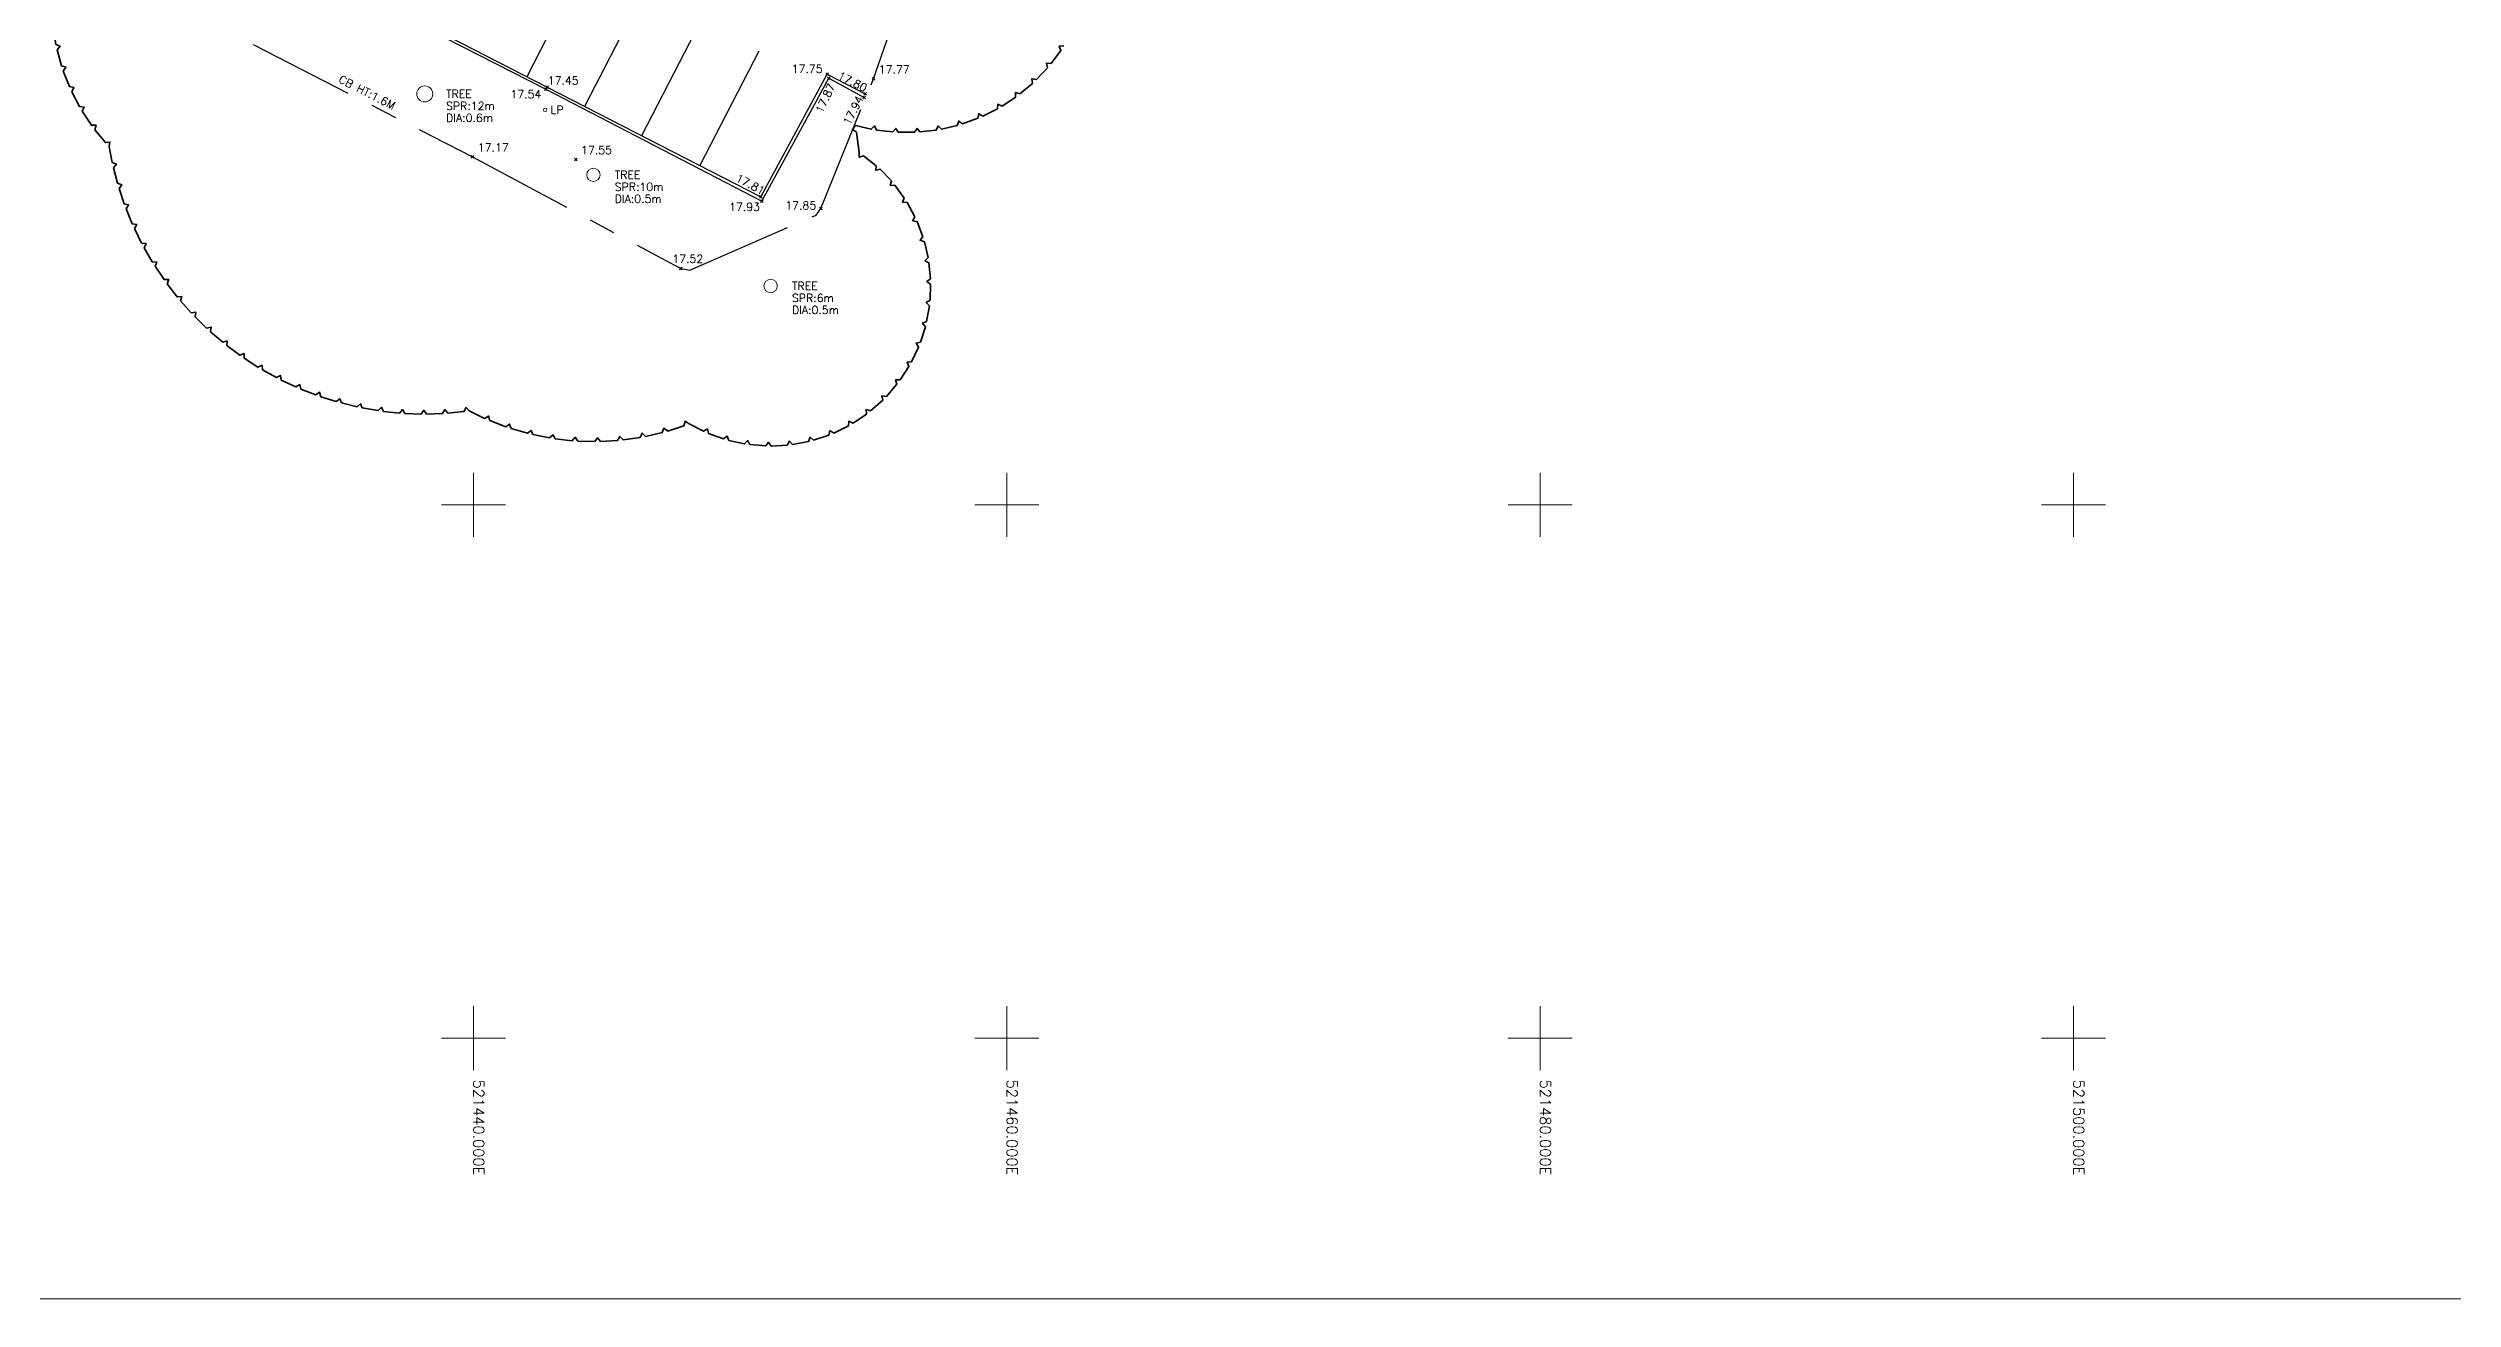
# Model space of a CAD drawing. Extents: x 521064 to 521635, y 174590 to 175241.
# Drawn here: x 521424.1 to 521514.2, y 174590.2 to 174637.1 of the extents above; entities that cross this region are included whole.
import ezdxf
from ezdxf.enums import TextEntityAlignment as Align

# ---------------------------------------------------------------- set-up
doc = ezdxf.new("R2010")
doc.units = 0
doc.header["$PDMODE"] = 3
doc.header["$PDSIZE"] = 0.05
doc.linetypes.add('Centre', pattern=[7, 4, -1, 1, -1])
for name, color, linetype, lineweight in [('I031G_SURVEY-GRID', 7, 'CONTINUOUS', 18), ('I031T_SURVEY-GRID-TXT', 7, 'CONTINUOUS', 13), ('I901G_TITLE-SHEET', 7, 'CONTINUOUS', 18), ('I910T_TXT-GEN-S', 7, 'CONTINUOUS', 13), ('I923G_SURVEY-POINT', 7, 'CONTINUOUS', 18), ('I923T_SURVEY-LEVEL', 7, 'CONTINUOUS', 13), ('I941G_TREE', 72, 'CONTINUOUS', 18), ('I941G_TREE-VEG', 6, 'CONTINUOUS', 35), ('I941T_TREE-TXT', 82, 'CONTINUOUS', 13), ('I952G_KERB', 5, 'CONTINUOUS', 25), ('I976G_ST-FURN', 220, 'CONTINUOUS', 18), ('I976T_ST-FURN-TXT', 220, 'CONTINUOUS', 13)]:
    doc.layers.add(name, color=color, linetype=linetype, lineweight=lineweight)
doc.layers.add('I971G_FENCE', color=5, linetype='Centre')
doc.layers.add('I997G_ROAD_MARKING', color=7, linetype='CONTINUOUS')
doc.styles.add('MONOTXT', font='simplex.shx')

msp = doc.modelspace()

# ---------------------------------------------------------------- linework, layer by layer
at = {"layer": 'I031G_SURVEY-GRID'}
for p, q in [((521440, 174621.2), (521440, 174618.8)), ((521460, 174621.2), (521460, 174618.8)), ((521480, 174621.2), (521480, 174618.8)), ((521500, 174621.2), (521500, 174618.8)), ((521438.8, 174620), (521441.2, 174620)), ((521458.8, 174620), (521461.2, 174620)), ((521478.8, 174620), (521481.2, 174620)), ((521498.8, 174620), (521501.2, 174620)), ((521440, 174601.2), (521440, 174598.8)), ((521460, 174601.2), (521460, 174598.8)), ((521480, 174601.2), (521480, 174598.8)), ((521500, 174601.2), (521500, 174598.8)), ((521438.8, 174600), (521441.2, 174600)), ((521458.8, 174600), (521461.2, 174600)), ((521478.8, 174600), (521481.2, 174600)), ((521498.8, 174600), (521501.2, 174600))]:
    msp.add_line(p, q, dxfattribs=at)
at = {"layer": 'I901G_TITLE-SHEET'}
msp.add_lwpolyline([(521546.412, 174590.228), (521337.812, 174590.228), (521337.812, 174754.428), (521546.412, 174754.428)], close=True, dxfattribs=at)
at = {"layer": 'I923G_SURVEY-POINT'}
for p in [(521453.269, 174636.143, 17.754), (521453.331, 174635.993, 17.866), (521455.003, 174635.965, 17.773), (521442.718, 174635.574, 17.543), (521442.767, 174635.651, 17.446), (521454.657, 174635.27, 17.938), (521454.688, 174635.402, 17.802), (521439.969, 174633.043, 17.168), (521443.841, 174632.94, 17.552), (521450.778, 174631.538, 17.81), (521450.814, 174631.378, 17.931), (521453.027, 174631.11, 17.847), (521447.779, 174628.849, 17.52)]:
    msp.add_point(p, dxfattribs=at)
at = {"layer": 'I941G_TREE'}
for centre, radius in [((521438.177, 174635.399), 0.3), ((521444.5, 174632.366), 0.25), ((521451.147, 174628.2), 0.25)]:
    msp.add_circle(centre, radius, dxfattribs=at)
at = {"layer": 'I941G_TREE-VEG'}
for points in [[(521424.24, 174637.874), (521424.344, 174637.257), (521424.502, 174637.186), (521424.389, 174637.054)], [(521424.389, 174637.054), (521424.557, 174636.451), (521424.722, 174636.397), (521424.623, 174636.254)], [(521461.662, 174636.535), (521462.027, 174637.025), (521461.966, 174637.187), (521462.139, 174637.196)], [(521424.623, 174636.254), (521424.853, 174635.672), (521425.023, 174635.635), (521424.939, 174635.482)], [(521461.113, 174635.935), (521461.532, 174636.379), (521461.49, 174636.547), (521461.662, 174636.535)], [(521424.939, 174635.482), (521425.228, 174634.928), (521425.401, 174634.909), (521425.334, 174634.748)], [(521459.824, 174634.945), (521460.334, 174635.281), (521460.332, 174635.453), (521460.497, 174635.402)], [(521460.497, 174635.402), (521460.965, 174635.795), (521460.943, 174635.966), (521461.113, 174635.935)], [(521425.334, 174634.748), (521425.679, 174634.227), (521425.853, 174634.226), (521425.803, 174634.059)], [(521454.465, 174633.199), (521454.371, 174633.965), (521454.212, 174634.067), (521454.327, 174634.218)], [(521454.327, 174634.218), (521454.921, 174634.078), (521455.046, 174634.197), (521455.122, 174634.042)], [(521456.745, 174633.972), (521457.352, 174634.044), (521457.428, 174634.199), (521457.552, 174634.079)], [(521457.552, 174634.079), (521458.147, 174634.22), (521458.204, 174634.383), (521458.342, 174634.279)], [(521458.342, 174634.279), (521458.915, 174634.488), (521458.954, 174634.656), (521459.102, 174634.569)], [(521459.102, 174634.569), (521459.648, 174634.843), (521459.666, 174635.015), (521459.824, 174634.945)], [(521425.803, 174634.059), (521426.201, 174633.576), (521426.374, 174633.593), (521426.341, 174633.422)], [(521426.341, 174633.422), (521426.456, 174632.829), (521426.614, 174632.762), (521426.501, 174632.632)], [(521455.122, 174634.042), (521455.728, 174633.972), (521455.838, 174634.105), (521455.932, 174633.96)], [(521455.932, 174633.96), (521456.542, 174633.961), (521456.636, 174634.105), (521456.745, 174633.972)], [(521426.501, 174632.632), (521426.655, 174632.048), (521426.817, 174631.991), (521426.713, 174631.855)], [(521455.105, 174632.709), (521454.631, 174633.084), (521454.469, 174633.027), (521454.465, 174633.199)], [(521455.673, 174632.139), (521455.254, 174632.574), (521455.086, 174632.538), (521455.105, 174632.709)], [(521426.713, 174631.855), (521426.906, 174631.282), (521427.072, 174631.237), (521426.976, 174631.093)], [(521456.16, 174631.497), (521455.803, 174631.984), (521455.631, 174631.972), (521455.673, 174632.139)], [(521456.556, 174630.796), (521456.268, 174631.327), (521456.096, 174631.337), (521456.16, 174631.497)], [(521426.976, 174631.093), (521427.207, 174630.535), (521427.376, 174630.501), (521427.291, 174630.351)], [(521456.855, 174630.048), (521456.64, 174630.613), (521456.472, 174630.646), (521456.556, 174630.796)], [(521427.291, 174630.351), (521427.559, 174629.81), (521427.729, 174629.787), (521427.654, 174629.632)], [(521457.051, 174629.267), (521456.914, 174629.855), (521456.752, 174629.911), (521456.855, 174630.048)], [(521427.654, 174629.632), (521427.958, 174629.11), (521428.129, 174629.098), (521428.065, 174628.939)], [(521428.065, 174628.939), (521428.403, 174628.438), (521428.575, 174628.438), (521428.521, 174628.275)], [(521457.141, 174628.467), (521457.084, 174629.068), (521456.93, 174629.145), (521457.051, 174629.267)], [(521428.521, 174628.275), (521428.892, 174627.797), (521429.064, 174627.809), (521429.021, 174627.643)], [(521457.123, 174627.662), (521457.147, 174628.265), (521457.005, 174628.362), (521457.141, 174628.467)], [(521429.021, 174627.643), (521429.423, 174627.191), (521429.594, 174627.215), (521429.562, 174627.046)], [(521429.562, 174627.046), (521429.994, 174626.622), (521430.162, 174626.657), (521430.142, 174626.486)], [(521456.997, 174626.866), (521457.101, 174627.461), (521456.974, 174627.576), (521457.123, 174627.662)], [(521430.142, 174626.486), (521430.601, 174626.093), (521430.767, 174626.139), (521430.758, 174625.967)], [(521456.433, 174625.361), (521456.692, 174625.907), (521456.599, 174626.052), (521456.766, 174626.095)], [(521456.766, 174626.095), (521456.949, 174626.67), (521456.838, 174626.801), (521456.997, 174626.866)], [(521430.758, 174625.967), (521431.243, 174625.605), (521431.405, 174625.663), (521431.408, 174625.49)], [(521431.408, 174625.49), (521431.916, 174625.162), (521432.074, 174625.23), (521432.088, 174625.058)], [(521456.006, 174624.679), (521456.335, 174625.185), (521456.263, 174625.341), (521456.433, 174625.361)], [(521432.088, 174625.058), (521432.617, 174624.765), (521432.77, 174624.843), (521432.796, 174624.673)], [(521432.796, 174624.673), (521433.343, 174624.416), (521433.491, 174624.504), (521433.528, 174624.336)], [(521433.528, 174624.336), (521434.091, 174624.116), (521434.233, 174624.214), (521434.281, 174624.049)], [(521455.49, 174624.06), (521455.885, 174624.518), (521455.834, 174624.682), (521456.006, 174624.679)], [(521434.281, 174624.049), (521434.858, 174623.867), (521434.992, 174623.975), (521435.052, 174623.813)], [(521435.052, 174623.813), (521435.639, 174623.671), (521435.766, 174623.787), (521435.836, 174623.63)], [(521435.836, 174623.63), (521436.432, 174623.527), (521436.551, 174623.651), (521436.631, 174623.499)], [(521436.631, 174623.499), (521437.233, 174623.436), (521437.343, 174623.568), (521437.434, 174623.422)], [(521437.434, 174623.422), (521438.038, 174623.4), (521438.139, 174623.539), (521438.239, 174623.399)], [(521438.239, 174623.399), (521438.843, 174623.418), (521438.935, 174623.563), (521439.044, 174623.43)], [(521439.044, 174623.43), (521439.646, 174623.489), (521439.728, 174623.641), (521439.846, 174623.516)], [(521439.846, 174623.516), (521440.42, 174623.236), (521440.573, 174623.322), (521440.615, 174623.152)], [(521454.236, 174623.056), (521454.737, 174623.392), (521454.732, 174623.564), (521454.897, 174623.516)], [(521454.897, 174623.516), (521455.349, 174623.916), (521455.32, 174624.086), (521455.49, 174624.06)], [(521440.615, 174623.152), (521441.212, 174622.923), (521441.357, 174623.021), (521441.413, 174622.855)], [(521441.413, 174622.855), (521442.027, 174622.677), (521442.163, 174622.787), (521442.234, 174622.627)], [(521442.234, 174622.627), (521442.86, 174622.502), (521442.987, 174622.623), (521443.071, 174622.469)], [(521443.071, 174622.469), (521443.705, 174622.398), (521443.821, 174622.53), (521443.918, 174622.383)], [(521443.918, 174622.383), (521444.556, 174622.367), (521444.66, 174622.508), (521444.769, 174622.37)], [(521444.769, 174622.37), (521445.407, 174622.408), (521445.498, 174622.557), (521445.619, 174622.429)], [(521445.619, 174622.429), (521446.251, 174622.521), (521446.329, 174622.678), (521446.46, 174622.56)], [(521446.46, 174622.56), (521447.082, 174622.705), (521447.147, 174622.868), (521447.287, 174622.763)], [(521447.287, 174622.763), (521447.894, 174622.96), (521447.945, 174623.128), (521448.094, 174623.035)], [(521448.094, 174623.035), (521448.629, 174622.754), (521448.777, 174622.84), (521448.813, 174622.672)], [(521448.813, 174622.672), (521449.381, 174622.465), (521449.516, 174622.571), (521449.574, 174622.409)], [(521451.971, 174622.256), (521452.565, 174622.369), (521452.627, 174622.529), (521452.759, 174622.42)], [(521452.759, 174622.42), (521453.333, 174622.612), (521453.373, 174622.779), (521453.519, 174622.688)], [(521453.519, 174622.688), (521454.061, 174622.955), (521454.079, 174623.126), (521454.236, 174623.056)], [(521449.574, 174622.409), (521450.165, 174622.281), (521450.285, 174622.403), (521450.364, 174622.251)], [(521450.364, 174622.251), (521450.966, 174622.202), (521451.069, 174622.34), (521451.168, 174622.2)], [(521451.168, 174622.2), (521451.771, 174622.232), (521451.854, 174622.382), (521451.971, 174622.256)]]:
    msp.add_lwpolyline(points, dxfattribs=at)
at = {"layer": 'I952G_KERB'}
for points in [[(521431.96, 174644.856, 16.755), (521432.38, 174645.667, 16.747), (521436.244, 174643.621, 16.858), (521436.699, 174644.428, 16.888), (521437.626, 174643.93, 16.964), (521435.362, 174639.46, 17.091), (521442.767, 174635.651, 17.446), (521450.778, 174631.538, 17.81), (521453.269, 174636.143, 17.754), (521454.688, 174635.402, 17.802)], [(521437.314, 174643.941, 17.082), (521437.45, 174643.864, 17.08), (521435.187, 174639.429, 17.197), (521442.718, 174635.574, 17.543), (521450.814, 174631.378, 17.931), (521453.331, 174635.993, 17.866), (521454.657, 174635.27, 17.938)]]:
    msp.add_polyline3d(points, dxfattribs=at)
at = {"layer": 'I971G_FENCE'}
msp.add_polyline3d([(521431.737, 174637.253, 17.025), (521439.969, 174633.043, 17.168), (521447.779, 174628.849, 17.52), (521448.119, 174628.787, 17.415), (521452.853, 174630.855, 17.814), (521453.027, 174631.11, 17.847), (521455.003, 174635.965, 17.773), (521456.092, 174639.1, 17.721)], dxfattribs=at)
at = {"layer": 'I976G_ST-FURN'}
msp.add_circle((521442.692, 174634.804, 17.51), 0.065, dxfattribs=at)
at = {"layer": 'I997G_ROAD_MARKING'}
for p, q in [((521444.19, 174640.292), (521441.999, 174636.046)), ((521446.368, 174639.192), (521444.169, 174634.931)), ((521448.504, 174638.092), (521446.306, 174633.834)), ((521450.709, 174637.003), (521448.494, 174632.711))]:
    msp.add_line(p, q, dxfattribs=at)

# ---------------------------------------------------------------- texts
at = {"layer": 'I031T_SURVEY-GRID-TXT', "style": 'MONOTXT'}
for s, p in [('521440.000E', (521440, 174594.864)), ('521460.000E', (521460, 174594.864)), ('521480.000E', (521480, 174594.864)), ('521500.000E', (521500, 174594.864))]:
    msp.add_text(s, height=0.4, rotation=270, dxfattribs=at).set_placement(p, align=Align.RIGHT)
at = {"layer": 'I910T_TXT-GEN-S', "style": 'MONOTXT'}
msp.add_text('CB HT:1.6M', height=0.3, rotation=332.91652, dxfattribs=at).set_placement((521434.918, 174635.85))
at = {"layer": 'I923T_SURVEY-LEVEL', "style": 'MONOTXT'}
for s, p in [('17.45', (521442.791, 174635.751, 17.446)), ('17.75', (521451.935, 174636.19, 17.754)), ('17.77', (521455.203, 174636.165, 17.773)), ('17.54', (521441.389, 174635.239, 17.543)), ('17.17', (521440.169, 174633.243, 17.168)), ('17.55', (521444.041, 174633.14, 17.552)), ('17.93', (521449.589, 174631.015, 17.931)), ('17.85', (521451.697, 174631.071, 17.847)), ('17.52', (521447.461, 174629.068, 17.52))]:
    msp.add_text(s, height=0.3, dxfattribs=at).set_placement(p)
for s, rotation, p in [('17.80', 333.10848, (521453.634, 174635.984, 17.802)), ('17.87', 64.79888, (521453.087, 174634.652, 17.866)), ('17.94', 62.9494, (521454.117, 174634.2, 17.938)), ('17.81', 331.94922, (521449.804, 174632.149, 17.81))]:
    msp.add_text(s, height=0.3, rotation=rotation, dxfattribs=at).set_placement(p)
at = {"layer": 'I941T_TREE-TXT', "style": 'MONOTXT'}
for s, p in [('TREE', (521438.977, 174635.249)), ('SPR:12m', (521438.977, 174634.799)), ('DIA:0.6m', (521438.977, 174634.349)), ('TREE', (521445.3, 174632.216)), ('SPR:10m', (521445.3, 174631.766)), ('DIA:0.5m', (521445.3, 174631.316)), ('TREE', (521451.947, 174628.05)), ('SPR:6m', (521451.947, 174627.6)), ('DIA:0.5m', (521451.947, 174627.15))]:
    msp.add_text(s, height=0.3, dxfattribs=at).set_placement(p)
at = {"layer": 'I976T_ST-FURN-TXT', "style": 'MONOTXT'}
msp.add_text('LP', height=0.3, dxfattribs=at).set_placement((521442.892, 174634.654))

doc.saveas('drawing.dxf')
